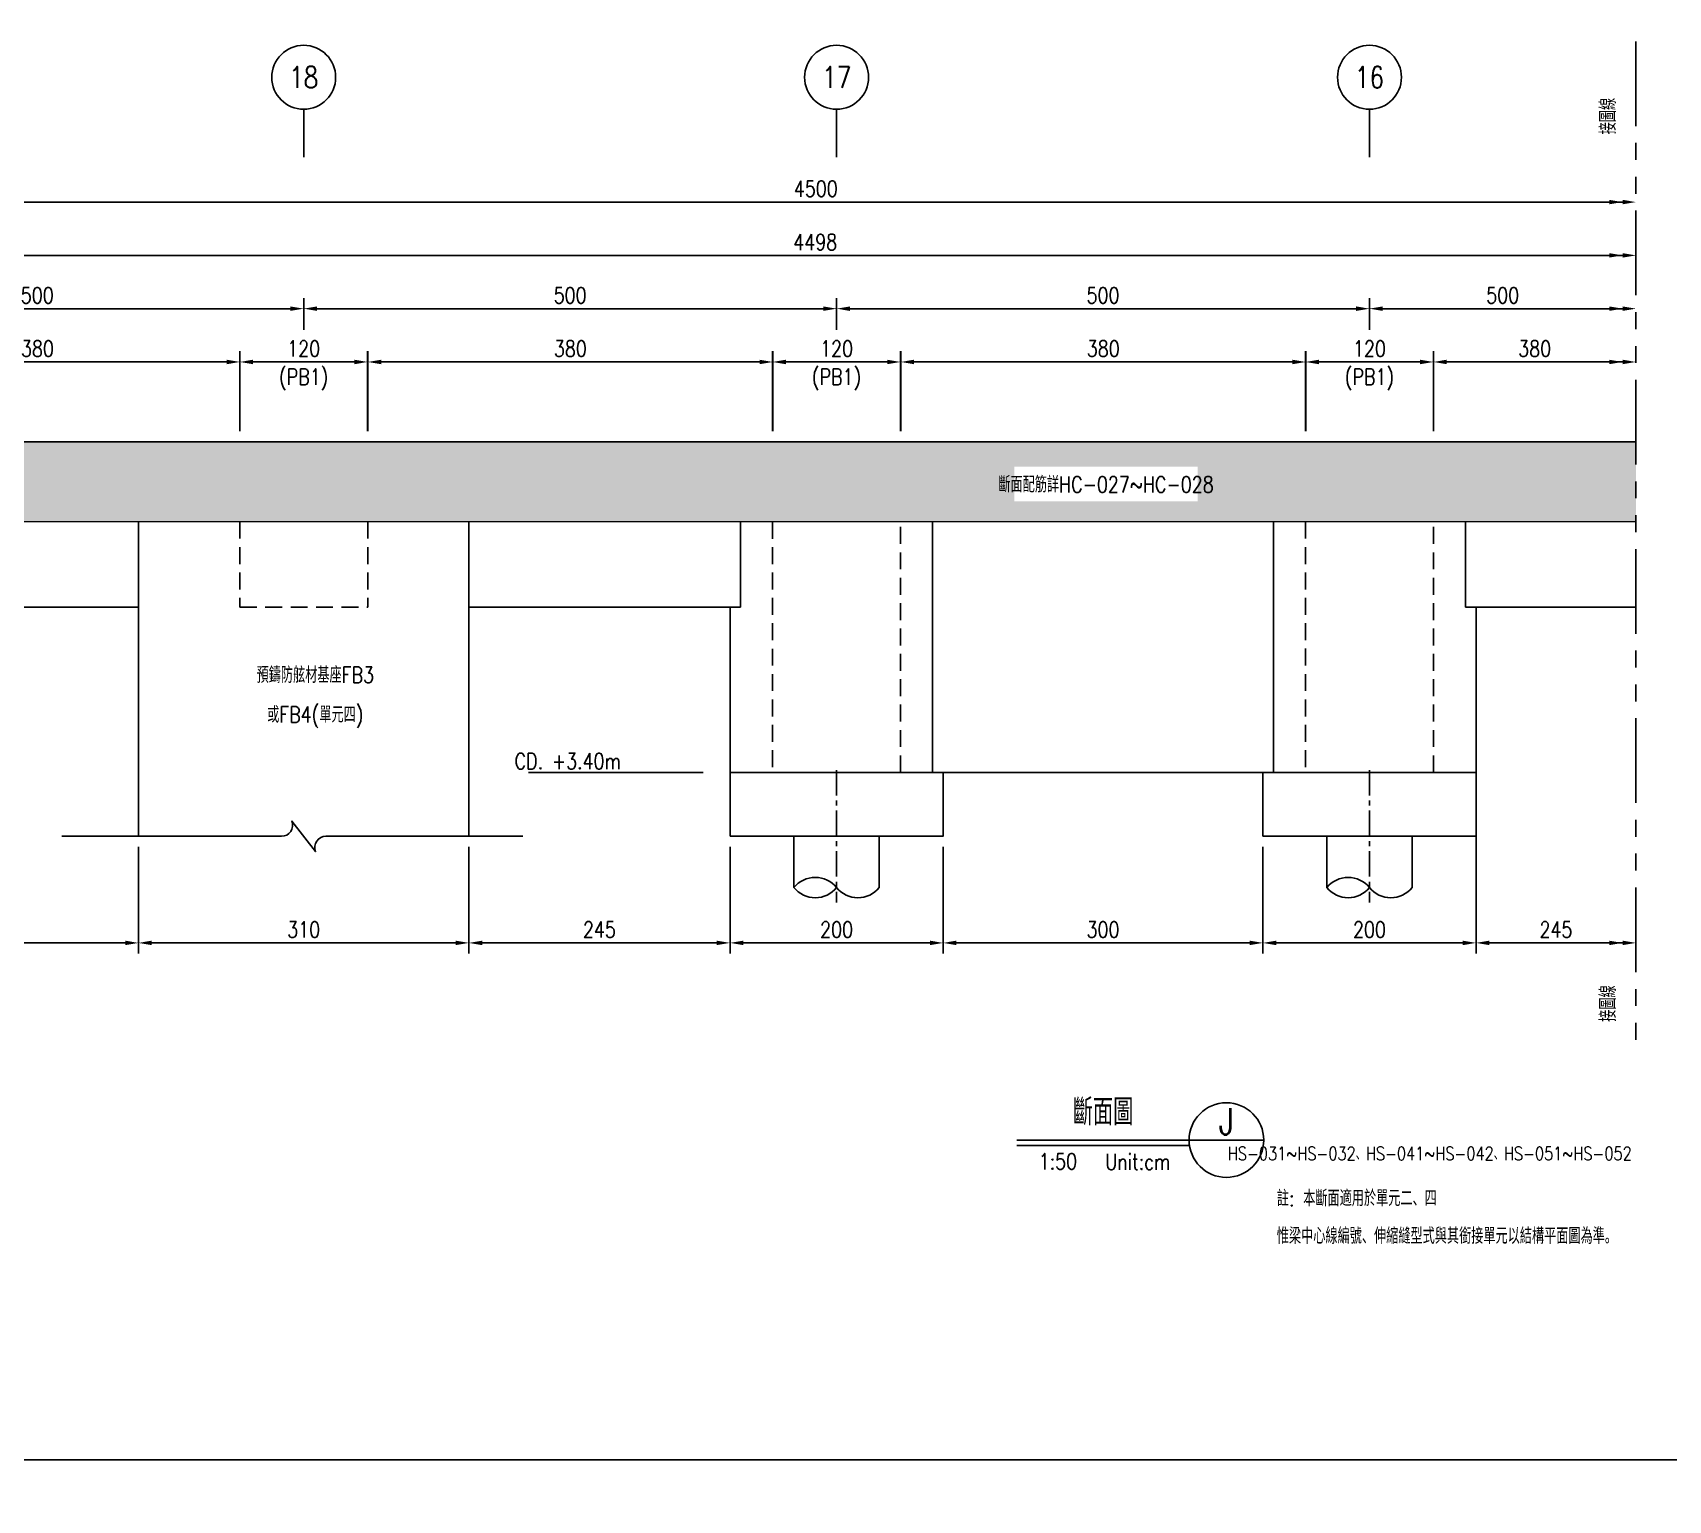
# Model space of a CAD drawing. Extents: x -791 to 13121, y -31587 to 2944.
# Drawn here: x 911 to 2445, y -13850 to -12474 of the extents above; entities that cross this region are included whole.
import ezdxf
from ezdxf import colors
from ezdxf.entities.mleader import LeaderData, LeaderLine
from ezdxf.enums import TextEntityAlignment as Align
from ezdxf.math import Vec2, Vec3

# ---------------------------------------------------------------- set-up
doc = ezdxf.new("R2010")
doc.units = 0
doc.header["$LTSCALE"] = 0.05
for name, pattern in [('CENTER', [50.8, 31.75, -6.35, 6.35, -6.35]), ('DASHED', [19.05, 12.7, -6.35]), ('PHANTOM', [63.5, 31.75, -6.35, 6.35, -6.35, 6.35, -6.35])]:
    doc.linetypes.add(name, pattern=pattern)
doc.layers.get('0').update_dxf_attribs({"linetype": 'CONTINUOUS'})
doc.layers.get('Defpoints').update_dxf_attribs({"linetype": 'CONTINUOUS'})
for name, color, linetype in [('HB_0', 7, 'CONTINUOUS'), ('HB_DIM', 1, 'CONTINUOUS'), ('HB_SYMBOLS', 7, 'CONTINUOUS'), ('HB_TXT_CTEXT', 2, 'CONTINUOUS'), ('底圖', 7, 'CONTINUOUS')]:
    doc.layers.add(name, color=color, linetype=linetype)
doc.styles.get("Standard").update_dxf_attribs({"font": 'ROMANS.shx', "width": 0.8, "bigfont": 'lchinap.shx'})
doc.dimstyles.new('50cm', dxfattribs={"dimscale": 5, "dimtxt": 3, "dimasz": 2.5, "dimexe": 2, "dimexo": 2, "dimgap": 1, "dimtad": 1, "dimdsep": 46, "dimtxsty": 'Standard', "dimcen": 0, "dimclrt": 2, "dimadec": 0, "dimazin": 0, "dimtfac": 1, "dimtix": 1, "dimtmove": 2, "dimatfit": 3, "dimfxl": 0, "dimtolj": 1, "dimtzin": 0, "dimarcsym": 0})

# ---------------------------------------------------------------- blocks, each defined once
blk = doc.blocks.new('CA')
at = {"layer": 'HB_SYMBOLS', "color": 3, "linetype": 'Continuous'}
blk.add_line((0, 0), (14, 0), dxfattribs=at)
at = {"layer": 'HB_SYMBOLS', "color": 4, "linetype": 'Continuous'}
blk.add_circle((7, 0), 7, dxfattribs=at)
at = {"layer": 'HB_SYMBOLS', "color": 3, "linetype": 'Continuous', "width": 0.8}
blk.add_attdef('A', text='', height=5, dxfattribs=at).set_placement((7, 3.5), align=Align.MIDDLE)
at = {"layer": 'HB_SYMBOLS', "color": 1, "linetype": 'Continuous', "width": 0.8}
blk.add_attdef('HB2002', text='', height=2.5, dxfattribs=at).set_placement((7, -2.5), align=Align.MIDDLE)
blk = doc.blocks.new('*D1580')
at = {"layer": 'Defpoints', "color": 0}
for p in [(0, 330), (-1999, 155), (0, 155)]:
    blk.add_point(p, dxfattribs=at)
at = {"layer": 'HB_DIM', "color": 0, "lineweight": -2}
for p, q in [((-1999, 165), (-1999, 340)), ((-1986.5, 330), (-12.5, 330))]:
    blk.add_line(p, q, dxfattribs=at)
at = {"layer": 'HB_DIM', "color": 0}
for points in [[(-1986.5, 332.1), (-1986.5, 327.9), (-1999, 330)], [(-12.5, 332.1), (-12.5, 327.9), (0, 330)]]:
    blk.add_solid(points, dxfattribs=at)
at = {"layer": 'HB_DIM', "color": 2, "insert": (-770, 342.5), "char_height": 15, "attachment_point": 5}
blk.add_mtext('\\A1;4498', dxfattribs=at)
blk = doc.blocks.new('*D1581')
at = {"layer": 'Defpoints', "color": 0}
for p in [(0, 380), (-2000, 155), (0, 155)]:
    blk.add_point(p, dxfattribs=at)
at = {"layer": 'HB_DIM', "color": 0, "lineweight": -2}
for p, q in [((-2000, 165), (-2000, 390)), ((-1987.5, 380), (-12.5, 380))]:
    blk.add_line(p, q, dxfattribs=at)
at = {"layer": 'HB_DIM', "color": 0}
for points in [[(-1987.5, 382.1), (-1987.5, 377.9), (-2000, 380)], [(-12.5, 382.1), (-12.5, 377.9), (0, 380)]]:
    blk.add_solid(points, dxfattribs=at)
at = {"layer": 'HB_DIM', "color": 2, "insert": (-769.5, 392.5), "char_height": 15, "attachment_point": 5}
blk.add_mtext('\\A1;4500', dxfattribs=at)
blk = doc.blocks.new('gr_t')
at = {"layer": 'HB_SYMBOLS', "color": 4, "linetype": 'Continuous'}
blk.add_line((0, -6), (0, -15), dxfattribs=at)
blk.add_circle((0, 0), 6, dxfattribs=at)
at = {"layer": 'HB_SYMBOLS', "color": 4, "linetype": 'Continuous', "width": 0.8}
blk.add_attdef('A', text='', height=4.5, dxfattribs=at).set_placement((0, 0), align=Align.MIDDLE)
blk = doc.blocks.new('預鑄樁帽2x2')
at = {"layer": 'HB_0'}
blk.add_lwpolyline([(-100, 0), (100, 0), (100, 60), (-100, 60)], close=True, dxfattribs=at)
blk = doc.blocks.new('*D1586')
at = {"layer": 'Defpoints', "color": 0}
for p in [(0, 230), (0, 230), (-190, 155)]:
    blk.add_point(p, dxfattribs=at)
at = {"layer": 'HB_DIM', "color": 0, "lineweight": -2}
for p, q in [((-190, 165), (-190, 240)), ((-177.5, 230), (-12.5, 230))]:
    blk.add_line(p, q, dxfattribs=at)
at = {"layer": 'HB_DIM', "color": 0}
for points in [[(-177.5, 232.1), (-177.5, 227.9), (-190, 230)], [(-12.5, 232.1), (-12.5, 227.9), (0, 230)]]:
    blk.add_solid(points, dxfattribs=at)
at = {"layer": 'HB_DIM', "color": 2, "insert": (-95, 242.5), "char_height": 15, "attachment_point": 5}
blk.add_mtext('\\A1;380', dxfattribs=at)
blk = doc.blocks.new('*D1587')
at = {"layer": 'Defpoints', "color": 0}
for p in [(-150, -60), (0, -315), (0, -315)]:
    blk.add_point(p, dxfattribs=at)
at = {"layer": 'HB_DIM', "color": 0, "lineweight": -2}
for p, q in [((-150, -70), (-150, -325)), ((-137.5, -315), (-12.5, -315))]:
    blk.add_line(p, q, dxfattribs=at)
at = {"layer": 'HB_DIM', "color": 0}
for points in [[(-137.5, -312.9), (-137.5, -317.1), (-150, -315)], [(-12.5, -312.9), (-12.5, -317.1), (0, -315)]]:
    blk.add_solid(points, dxfattribs=at)
at = {"layer": 'HB_DIM', "color": 2, "insert": (-75, -302.5), "char_height": 15, "attachment_point": 5}
blk.add_mtext('\\A1;245', dxfattribs=at)
blk = doc.blocks.new('_None')
blk = doc.blocks.new('*D1589')
at = {"layer": 'Defpoints', "color": 0}
for p in [(-1650, -60), (-1405, -215), (-1405, -315)]:
    blk.add_point(p, dxfattribs=at)
at = {"layer": 'HB_DIM', "color": 0, "lineweight": -2}
for p, q in [((-1650, -70), (-1650, -325)), ((-1405, -225), (-1405, -325)), ((-1637.5, -315), (-1417.5, -315))]:
    blk.add_line(p, q, dxfattribs=at)
at = {"layer": 'HB_DIM', "color": 0}
for points in [[(-1637.5, -312.9), (-1637.5, -317.1), (-1650, -315)], [(-1417.5, -312.9), (-1417.5, -317.1), (-1405, -315)]]:
    blk.add_solid(points, dxfattribs=at)
at = {"layer": 'HB_DIM', "color": 2, "insert": (-1527.5, -302.5), "char_height": 15, "attachment_point": 5}
blk.add_mtext('\\A1;245', dxfattribs=at)
blk = doc.blocks.new('*D1590')
at = {"layer": 'Defpoints', "color": 0}
for p in [(-1405, -215), (-1095, -215), (-1095, -315)]:
    blk.add_point(p, dxfattribs=at)
at = {"layer": 'HB_DIM', "color": 0, "lineweight": -2}
for p, q in [((-1405, -225), (-1405, -325)), ((-1095, -225), (-1095, -325)), ((-1392.5, -315), (-1107.5, -315))]:
    blk.add_line(p, q, dxfattribs=at)
at = {"layer": 'HB_DIM', "color": 0}
for points in [[(-1392.5, -312.9), (-1392.5, -317.1), (-1405, -315)], [(-1107.5, -312.9), (-1107.5, -317.1), (-1095, -315)]]:
    blk.add_solid(points, dxfattribs=at)
at = {"layer": 'HB_DIM', "color": 2, "insert": (-1250, -302.5), "char_height": 15, "attachment_point": 5}
blk.add_mtext('\\A1;310', dxfattribs=at)
blk = doc.blocks.new('*D1591')
at = {"layer": 'Defpoints', "color": 0}
for p in [(-1095, -215), (-850, -215), (-850, -315)]:
    blk.add_point(p, dxfattribs=at)
at = {"layer": 'HB_DIM', "color": 0, "lineweight": -2}
for p, q in [((-1095, -225), (-1095, -325)), ((-850, -225), (-850, -325)), ((-1082.5, -315), (-862.5, -315))]:
    blk.add_line(p, q, dxfattribs=at)
at = {"layer": 'HB_DIM', "color": 0}
for points in [[(-1082.5, -312.9), (-1082.5, -317.1), (-1095, -315)], [(-862.5, -312.9), (-862.5, -317.1), (-850, -315)]]:
    blk.add_solid(points, dxfattribs=at)
at = {"layer": 'HB_DIM', "color": 2, "insert": (-972.5, -302.5), "char_height": 15, "attachment_point": 5}
blk.add_mtext('\\A1;245', dxfattribs=at)
blk = doc.blocks.new('*D1592')
at = {"layer": 'Defpoints', "color": 0}
for p in [(-850, -215), (-650, -215), (-650, -315)]:
    blk.add_point(p, dxfattribs=at)
at = {"layer": 'HB_DIM', "color": 0, "lineweight": -2}
for p, q in [((-850, -225), (-850, -325)), ((-650, -225), (-650, -325)), ((-837.5, -315), (-662.5, -315))]:
    blk.add_line(p, q, dxfattribs=at)
at = {"layer": 'HB_DIM', "color": 0}
for points in [[(-837.5, -312.9), (-837.5, -317.1), (-850, -315)], [(-662.5, -312.9), (-662.5, -317.1), (-650, -315)]]:
    blk.add_solid(points, dxfattribs=at)
at = {"layer": 'HB_DIM', "color": 2, "insert": (-750, -302.5), "char_height": 15, "attachment_point": 5}
blk.add_mtext('\\A1;200', dxfattribs=at)
blk = doc.blocks.new('*D1593')
at = {"layer": 'Defpoints', "color": 0}
for p in [(-650, -215), (-350, -215), (-350, -315)]:
    blk.add_point(p, dxfattribs=at)
at = {"layer": 'HB_DIM', "color": 0, "lineweight": -2}
for p, q in [((-650, -225), (-650, -325)), ((-350, -225), (-350, -325)), ((-637.5, -315), (-362.5, -315))]:
    blk.add_line(p, q, dxfattribs=at)
at = {"layer": 'HB_DIM', "color": 0}
for points in [[(-637.5, -312.9), (-637.5, -317.1), (-650, -315)], [(-362.5, -312.9), (-362.5, -317.1), (-350, -315)]]:
    blk.add_solid(points, dxfattribs=at)
at = {"layer": 'HB_DIM', "color": 2, "insert": (-500, -302.5), "char_height": 15, "attachment_point": 5}
blk.add_mtext('\\A1;300', dxfattribs=at)
blk = doc.blocks.new('*D1594')
at = {"layer": 'Defpoints', "color": 0}
for p in [(-350, -215), (-150, -215), (-150, -315)]:
    blk.add_point(p, dxfattribs=at)
at = {"layer": 'HB_DIM', "color": 0, "lineweight": -2}
for p, q in [((-350, -225), (-350, -325)), ((-150, -225), (-150, -325)), ((-337.5, -315), (-162.5, -315))]:
    blk.add_line(p, q, dxfattribs=at)
at = {"layer": 'HB_DIM', "color": 0}
for points in [[(-337.5, -312.9), (-337.5, -317.1), (-350, -315)], [(-162.5, -312.9), (-162.5, -317.1), (-150, -315)]]:
    blk.add_solid(points, dxfattribs=at)
at = {"layer": 'HB_DIM', "color": 2, "insert": (-250, -302.5), "char_height": 15, "attachment_point": 5}
blk.add_mtext('\\A1;200', dxfattribs=at)
blk = doc.blocks.new('*D1595')
at = {"layer": 'Defpoints', "color": 0}
for p in [(-1309.8, 230), (-1689.8, 155), (-1309.8, 155)]:
    blk.add_point(p, dxfattribs=at)
at = {"layer": 'HB_DIM', "color": 0, "lineweight": -2}
for p, q in [((-1689.8, 165), (-1689.8, 240)), ((-1309.8, 165), (-1309.8, 240)), ((-1677.3, 230), (-1322.3, 230))]:
    blk.add_line(p, q, dxfattribs=at)
at = {"layer": 'HB_DIM', "color": 0}
for points in [[(-1677.3, 232.1), (-1677.3, 227.9), (-1689.8, 230)], [(-1322.3, 232.1), (-1322.3, 227.9), (-1309.8, 230)]]:
    blk.add_solid(points, dxfattribs=at)
at = {"layer": 'HB_DIM', "color": 2, "insert": (-1499.8, 242.5), "char_height": 15, "attachment_point": 5}
blk.add_mtext('\\A1;380', dxfattribs=at)
blk = doc.blocks.new('*D1596')
at = {"layer": 'Defpoints', "color": 0}
for p in [(-809.8, 230), (-1189.8, 155), (-809.8, 155)]:
    blk.add_point(p, dxfattribs=at)
at = {"layer": 'HB_DIM', "color": 0, "lineweight": -2}
for p, q in [((-1189.8, 165), (-1189.8, 240)), ((-809.8, 165), (-809.8, 240)), ((-1177.3, 230), (-822.3, 230))]:
    blk.add_line(p, q, dxfattribs=at)
at = {"layer": 'HB_DIM', "color": 0}
for points in [[(-1177.3, 232.1), (-1177.3, 227.9), (-1189.8, 230)], [(-822.3, 232.1), (-822.3, 227.9), (-809.8, 230)]]:
    blk.add_solid(points, dxfattribs=at)
at = {"layer": 'HB_DIM', "color": 2, "insert": (-999.8, 242.5), "char_height": 15, "attachment_point": 5}
blk.add_mtext('\\A1;380', dxfattribs=at)
blk = doc.blocks.new('*D1597')
at = {"layer": 'Defpoints', "color": 0}
for p in [(-309.8, 230), (-689.8, 155), (-309.8, 155)]:
    blk.add_point(p, dxfattribs=at)
at = {"layer": 'HB_DIM', "color": 0, "lineweight": -2}
for p, q in [((-689.8, 165), (-689.8, 240)), ((-309.8, 165), (-309.8, 240)), ((-677.3, 230), (-322.3, 230))]:
    blk.add_line(p, q, dxfattribs=at)
at = {"layer": 'HB_DIM', "color": 0}
for points in [[(-677.3, 232.1), (-677.3, 227.9), (-689.8, 230)], [(-322.3, 232.1), (-322.3, 227.9), (-309.8, 230)]]:
    blk.add_solid(points, dxfattribs=at)
at = {"layer": 'HB_DIM', "color": 2, "insert": (-499.8, 242.5), "char_height": 15, "attachment_point": 5}
blk.add_mtext('\\A1;380', dxfattribs=at)
blk = doc.blocks.new('80cm直樁')
at = {"layer": 'HB_0', "linetype": 'Continuous'}
for p, q in [((-40, -48.1), (-40, 0)), ((40, -48.1), (40, 0))]:
    blk.add_line(p, q, dxfattribs=at)
for points in [[(-40, -48.1, -0.48), (0, -48.1, 0.48), (40, -48.1, 0.48)], [(-40, -48.1, 0.48), (0, -48.1, 0.48)]]:
    blk.add_lwpolyline(points, format="xyb", dxfattribs=at)
at = {"layer": 'HB_DIM', "color": 1, "linetype": 'CENTER', "ltscale": 15}
blk.add_line((0, 62.2), (0, -62.2), dxfattribs=at)
blk = doc.blocks.new('*D1599')
at = {"layer": 'Defpoints', "color": 0}
for p in [(-750, 280), (-750, 250), (-250, 250)]:
    blk.add_point(p, dxfattribs=at)
at = {"layer": 'HB_DIM', "color": 0, "lineweight": -2}
for p, q in [((-750, 260), (-750, 290)), ((-262.5, 280), (-737.5, 280)), ((-250, 260), (-250, 290))]:
    blk.add_line(p, q, dxfattribs=at)
at = {"layer": 'HB_DIM', "color": 0}
for points in [[(-737.5, 282.1), (-737.5, 277.9), (-750, 280)], [(-262.5, 282.1), (-262.5, 277.9), (-250, 280)]]:
    blk.add_solid(points, dxfattribs=at)
at = {"layer": 'HB_DIM', "color": 2, "insert": (-500, 292.5), "char_height": 15, "attachment_point": 5}
blk.add_mtext('\\A1;500', dxfattribs=at)
blk = doc.blocks.new('*D1600')
at = {"layer": 'Defpoints', "color": 0}
for p in [(-1250, 280), (-1250, 250), (-750, 250)]:
    blk.add_point(p, dxfattribs=at)
at = {"layer": 'HB_DIM', "color": 0, "lineweight": -2}
for p, q in [((-1250, 260), (-1250, 290)), ((-762.5, 280), (-1237.5, 280)), ((-750, 260), (-750, 290))]:
    blk.add_line(p, q, dxfattribs=at)
at = {"layer": 'HB_DIM', "color": 0}
for points in [[(-1237.5, 282.1), (-1237.5, 277.9), (-1250, 280)], [(-762.5, 282.1), (-762.5, 277.9), (-750, 280)]]:
    blk.add_solid(points, dxfattribs=at)
at = {"layer": 'HB_DIM', "color": 2, "insert": (-1000, 292.5), "char_height": 15, "attachment_point": 5}
blk.add_mtext('\\A1;500', dxfattribs=at)
blk = doc.blocks.new('*D1601')
at = {"layer": 'Defpoints', "color": 0}
for p in [(-1750, 280), (-1750, 250), (-1250, 250)]:
    blk.add_point(p, dxfattribs=at)
at = {"layer": 'HB_DIM', "color": 0, "lineweight": -2}
for p, q in [((-1750, 260), (-1750, 290)), ((-1262.5, 280), (-1737.5, 280)), ((-1250, 260), (-1250, 290))]:
    blk.add_line(p, q, dxfattribs=at)
at = {"layer": 'HB_DIM', "color": 0}
for points in [[(-1737.5, 282.1), (-1737.5, 277.9), (-1750, 280)], [(-1262.5, 282.1), (-1262.5, 277.9), (-1250, 280)]]:
    blk.add_solid(points, dxfattribs=at)
at = {"layer": 'HB_DIM', "color": 2, "insert": (-1500, 292.5), "char_height": 15, "attachment_point": 5}
blk.add_mtext('\\A1;500', dxfattribs=at)
blk = doc.blocks.new('*D1602')
at = {"layer": 'Defpoints', "color": 0}
for p in [(0, 280), (0, 280), (-250, 250)]:
    blk.add_point(p, dxfattribs=at)
at = {"layer": 'HB_DIM', "color": 0, "lineweight": -2}
for p, q in [((-250, 260), (-250, 290)), ((-237.5, 280), (-12.5, 280))]:
    blk.add_line(p, q, dxfattribs=at)
at = {"layer": 'HB_DIM', "color": 0}
for points in [[(-237.5, 282.1), (-237.5, 277.9), (-250, 280)], [(-12.5, 282.1), (-12.5, 277.9), (0, 280)]]:
    blk.add_solid(points, dxfattribs=at)
at = {"layer": 'HB_DIM', "color": 2, "insert": (-125, 292.5), "char_height": 15, "attachment_point": 5}
blk.add_mtext('\\A1;500', dxfattribs=at)
blk = doc.blocks.new('*D1604')
at = {"layer": 'Defpoints', "color": 0}
for p in [(-1310, 230), (-1310, 155), (-1190, 155)]:
    blk.add_point(p, dxfattribs=at)
at = {"layer": 'HB_DIM', "color": 0, "lineweight": -2}
for p, q in [((-1310, 165), (-1310, 240)), ((-1190, 165), (-1190, 240)), ((-1202.5, 230), (-1297.5, 230))]:
    blk.add_line(p, q, dxfattribs=at)
at = {"layer": 'HB_DIM', "color": 0}
for points in [[(-1297.5, 232.1), (-1297.5, 227.9), (-1310, 230)], [(-1202.5, 232.1), (-1202.5, 227.9), (-1190, 230)]]:
    blk.add_solid(points, dxfattribs=at)
at = {"layer": 'HB_DIM', "color": 2, "char_height": 15, "attachment_point": 5}
for s, insert in [('\\A1;120', (-1250, 242.5)), ('\\A1;(PB1)', (-1250, 213.6))]:
    blk.add_mtext(s, dxfattribs=dict(at, insert=insert))
blk = doc.blocks.new('*D1605')
at = {"layer": 'Defpoints', "color": 0}
for p in [(-810, 230), (-810, 155), (-690, 155)]:
    blk.add_point(p, dxfattribs=at)
at = {"layer": 'HB_DIM', "color": 0, "lineweight": -2}
for p, q in [((-810, 165), (-810, 240)), ((-690, 165), (-690, 240)), ((-702.5, 230), (-797.5, 230))]:
    blk.add_line(p, q, dxfattribs=at)
at = {"layer": 'HB_DIM', "color": 0}
for points in [[(-797.5, 232.1), (-797.5, 227.9), (-810, 230)], [(-702.5, 232.1), (-702.5, 227.9), (-690, 230)]]:
    blk.add_solid(points, dxfattribs=at)
at = {"layer": 'HB_DIM', "color": 2, "char_height": 15, "attachment_point": 5}
for s, insert in [('\\A1;120', (-750, 242.5)), ('\\A1;(PB1)', (-750, 213.6))]:
    blk.add_mtext(s, dxfattribs=dict(at, insert=insert))
blk = doc.blocks.new('*D1606')
at = {"layer": 'Defpoints', "color": 0}
for p in [(-310, 230), (-310, 155), (-190, 155)]:
    blk.add_point(p, dxfattribs=at)
at = {"layer": 'HB_DIM', "color": 0, "lineweight": -2}
for p, q in [((-310, 165), (-310, 240)), ((-190, 165), (-190, 240)), ((-202.5, 230), (-297.5, 230))]:
    blk.add_line(p, q, dxfattribs=at)
at = {"layer": 'HB_DIM', "color": 0}
for points in [[(-297.5, 232.1), (-297.5, 227.9), (-310, 230)], [(-202.5, 232.1), (-202.5, 227.9), (-190, 230)]]:
    blk.add_solid(points, dxfattribs=at)
at = {"layer": 'HB_DIM', "color": 2, "char_height": 15, "attachment_point": 5}
for s, insert in [('\\A1;120', (-250, 242.5)), ('\\A1;(PB1)', (-250, 213.6))]:
    blk.add_mtext(s, dxfattribs=dict(at, insert=insert))
blk = doc.blocks.new('斷面圖J左')
at = {"layer": 'HB_TXT_CTEXT'}
h = blk.add_hatch(dxfattribs=at)
h.set_pattern_fill('AR-CONC', color=1, scale=0.3)
h.set_pattern_definition([(50, (1000, 0), (54.6554, -4.7817), [5.715, -62.865]), (355, (1000, 0), (-10.573, 57.3171), [4.572, -50.2922]), (100.4514, (1004.555, -0.4), (44.0824, 52.5353), [4.857, -53.4271]), (46.1842, (1000, 15.24), (81.3237, -12.6127), [8.5725, -94.2975]), (96.6356, (1006.78, 14.19), (71.2212, 74.2278), [7.2855, -80.1407]), (351.184, (1000, 15.24), (71.2212, 74.2278), [6.858, -75.438]), (21, (1007.62, 11.43), (45.4843, -30.67956), [5.715, -62.865]), (326, (1007.62, 11.43), (18.5406, 55.2564), [4.572, -50.292]), (71.4514, (1011.41, 8.873), (64.0249, 24.5768), [4.857, -53.427]), (37.5, (1000, 0), (0.92658, 25.36651), [0, -49.6824, 0, -51.054, 0, -50.4825]), (7.5, (1000, 0), (20.0459, 30.05417), [0, -29.1084, 0, -48.5394, 0, -19.2405]), (327.5, (983.007, 0), (40.67718, -1.71862), [0, -19.05, 0, -59.436, 0, -78.867]), (317.5, (975.387, 0), (44.43875, 7.62795), [0, -24.765, 0, -39.4716, 0, -56.007])])
h.paths.add_polyline_path([(0, 155), (-1999, 155), (-1999, 80), (0, 80.19)])
h.paths.add_polyline_path([(-583.155, 99.369), (-411.267, 99.369), (-411.267, 131.712), (-583.155, 131.712)], flags=16)
at = {"layer": 'HB_0', "color": 252, "linetype": 'DASHED', "ltscale": 25}
for p, q in [((-1309.841, 80.139), (-1309.841, 0)), ((-1189.841, 80.146), (-1189.841, 0)), ((-1309.841, 0), (-1189.841, 0))]:
    blk.add_line(p, q, dxfattribs=at)
at = {"layer": 'HB_0'}
for p, q in [((-840, 0), (-840, 80.073)), ((-160, 0), (-160, 80.117)), ((-650, -155), (-350, -155))]:
    blk.add_line(p, q, dxfattribs=at)
at = {"layer": 'HB_0', "color": 4}
blk.add_lwpolyline([(0, 155), (-1999, 155), (-1999, 80), (0, 80.19)], dxfattribs=at)
at = {"layer": 'HB_0'}
for points in [[(-1405, 0), (-1999, 0), (-1999, 119)], [(-1405, -215), (-1405, 80.038)], [(-1095, 80.057), (-1095, -215)], [(-660, 80.085), (-660, -155), (-850, -155), (-850, 0)], [(-340, 80.105), (-340, -155), (-150, -155), (-150, 0)], [(-840, 0), (-1095, 0)], [(0, 0), (-160, 0)]]:
    blk.add_lwpolyline(points, dxfattribs=at)
at = {"layer": 'HB_0', "color": 252, "linetype": 'DASHED', "ltscale": 25}
for points in [[(-810, 80.075), (-810, -155), (-690, -155), (-690, 80.083)], [(-310, 80.107), (-310, -155), (-190, -155), (-190, 80.115)]]:
    blk.add_lwpolyline(points, dxfattribs=at)
at = {"layer": 'HB_DIM', "color": 4, "linetype": 'PHANTOM', "ltscale": 50}
blk.add_line((0, 530.718), (0, -420.709), dxfattribs=at)
at = {"layer": 'HB_DIM', "linetype": 'Continuous'}
blk.add_lwpolyline([(-1044.538, -215), (-1229.166, -215, 0.52947275), (-1238.886, -229.302), (-1261.114, -200.698, -0.53281519), (-1270.834, -215), (-1476.979, -215)], format="xyb", dxfattribs=at)
at = {"layer": 'HB_0'}
for name, p in [('80cm直樁', (-750, -215)), ('80cm直樁', (-250, -215)), ('預鑄樁帽2x2', (-750, -215)), ('預鑄樁帽2x2', (-250, -215))]:
    blk.add_blockref(name, p, dxfattribs=at)
at = {"layer": '底圖'}
ref = blk.add_blockref('gr_t', (-1250, 497.059), dxfattribs=dict(at, xscale=5, yscale=5, zscale=5))
ref.add_attrib('A', '18', dxfattribs={"layer": 'HB_SYMBOLS', "color": 4, "linetype": 'Continuous', "height": 20, "width": 0.8}).set_placement((-1250, 497.059), align=Align.MIDDLE)
ref = blk.add_blockref('gr_t', (-750, 497.059), dxfattribs=dict(at, xscale=5, yscale=5, zscale=5))
ref.add_attrib('A', '17', dxfattribs={"layer": 'HB_SYMBOLS', "color": 4, "linetype": 'Continuous', "height": 20, "width": 0.8}).set_placement((-750, 497.059), align=Align.MIDDLE)
ref = blk.add_blockref('gr_t', (-250, 497.059), dxfattribs=dict(at, xscale=5, yscale=5, zscale=5))
ref.add_attrib('A', '16', dxfattribs={"layer": 'HB_SYMBOLS', "color": 4, "linetype": 'Continuous', "height": 20, "width": 0.8}).set_placement((-250, 497.059), align=Align.MIDDLE)
at = {"color": 2, "width": 0.8}
blk.add_text('斷面配筋詳HC-027~HC-028', height=15, dxfattribs=at).set_placement((-497.211, 115.072), align=Align.MIDDLE_CENTER)
at = {"layer": 'HB_0', "color": 2, "linetype": 'Continuous', "width": 0.8}
for s, p in [('預鑄防舷材基座FB3', (-1239.111, -62.776)), ('或FB4(單元四)', (-1239.111, -101.939))]:
    blk.add_text(s, height=15, dxfattribs=at).set_placement(p, align=Align.MIDDLE)
at = {"layer": 'HB_TXT_CTEXT', "linetype": 'Continuous', "width": 0.8}
for p in [(-27.038, 460.652, 0), (-27.038, -371.904, 0)]:
    blk.add_text('接圖線', height=15, rotation=90, dxfattribs=at).set_placement(p, align=Align.MIDDLE)
at = {"layer": 'HB_DIM'}
for base, p1, text, picture, middle in [((0, 380), (-2000, 155), '4500', '*D1581', (-769.52, 392.5)), ((0, 330), (-1999, 155), '4498', '*D1580', (-770.02, 342.5))]:
    dim = blk.add_linear_dim(base=base, p1=p1, p2=(0, 155), text=text, dimstyle='50cm', override={"dimse2": 1}, dxfattribs=at)
    dim.commit()
    dim.dimension.update_dxf_attribs({"geometry": picture, "text_midpoint": middle, "dimtype": 160})
for base, p1, p2, picture, middle in [((-1750, 280), (-1250, 250), (-1750, 250), '*D1601', (-1500, 292.5)), ((-1250, 280), (-750, 250), (-1250, 250), '*D1600', (-1000, 292.5)), ((-750, 280), (-250, 250), (-750, 250), '*D1599', (-500, 292.5)), ((-1309.841, 230), (-1689.841, 155), (-1309.841, 155), '*D1595', (-1499.841, 242.5)), ((-809.841, 230), (-1189.841, 155), (-809.841, 155), '*D1596', (-999.841, 242.5)), ((-309.841, 230), (-689.841, 155), (-309.841, 155), '*D1597', (-499.841, 242.5)), ((-1405, -315), (-1650, -60), (-1405, -215), '*D1589', (-1527.5, -302.5)), ((-1095, -315), (-1405, -215), (-1095, -215), '*D1590', (-1250, -302.5)), ((-850, -315), (-1095, -215), (-850, -215), '*D1591', (-972.5, -302.5)), ((-650, -315), (-850, -215), (-650, -215), '*D1592', (-750, -302.5)), ((-350, -315), (-650, -215), (-350, -215), '*D1593', (-500, -302.5)), ((-150, -315), (-350, -215), (-150, -215), '*D1594', (-250, -302.5))]:
    dim = blk.add_linear_dim(base=base, p1=p1, p2=p2, dimstyle='50cm', dxfattribs=at)
    dim.commit()
    dim.dimension.update_dxf_attribs({"geometry": picture, "text_midpoint": middle})
for base, p1, p2, text, picture, middle in [((0, 280), (-250, 250), (0, 280), '500', '*D1602', (-125, 292.5)), ((0, 230.004), (-190, 155.004), (0, 230.004), '380', '*D1586', (-95, 242.504))]:
    dim = blk.add_linear_dim(base=base, p1=p1, p2=p2, text=text, dimstyle='50cm', dxfattribs=at)
    dim.commit()
    dim.dimension.update_dxf_attribs({"geometry": picture, "text_midpoint": middle})
for base, p1, p2, picture, middle in [((-1310, 230), (-1190, 155), (-1310, 155), '*D1604', (-1250, 230)), ((-810, 230), (-690, 155), (-810, 155), '*D1605', (-750, 230)), ((-310, 230), (-190, 155), (-310, 155), '*D1606', (-250, 230))]:
    dim = blk.add_linear_dim(base=base, p1=p1, p2=p2, angle=180, text='<>\\X(PB1)', dimstyle='50cm', dxfattribs=at)
    dim.commit()
    dim.dimension.update_dxf_attribs({"geometry": picture, "text_midpoint": middle})
dim = blk.add_linear_dim(base=(0.026, -315), p1=(-150, -59.996), p2=(0.026, -315), text='245', dimstyle='50cm', override={"dimse2": 1}, dxfattribs=at)
dim.commit()
dim.dimension.update_dxf_attribs({"geometry": '*D1587', "text_midpoint": (-74.987, -302.5)})
for points in [[(-12.486, 380.004), (-55.491, 380.004)], [(-12.486, 330.004), (-55.491, 330.004)], [(-12.439, 280.004), (-55.445, 280.004)], [(-12.486, 230.004), (-55.491, 230.004)], [(-12.474, -315), (-55.48, -315)]]:
    blk.add_leader(points, dimstyle='50cm', override={"dimse2": 1}, dxfattribs=at)
ml = blk.add_multileader_mtext('Standard', dxfattribs=at)
ml.set_content('CD. +3.40m', color=2)
ml.set_leader_properties(color=1)
ml.set_arrow_properties(name='NONE')
ml.build(insert=Vec2(0, 0))
ml.multileader.update_dxf_attribs({"text_left_attachment_type": 5, "text_right_attachment_type": 5, "dogleg_length": 3, "arrow_head_size": 12.5, "scale": 5})
ctx = ml.context
ctx.base_point, ctx.scale, ctx.char_height, ctx.arrow_head_size, ctx.landing_gap_size, ctx.plane_origin = Vec3(-1077.029, -155), 5, 15, 12.5, 15, Vec3(-687.59, -150)
ctx.left_attachment, ctx.right_attachment, ctx.text_align_type = 5, 5, 2
notes = []
notes.append((ctx, [(0, (1, 1, 0), (-922.315, -155), (-1, 0), 15, [(0, [(-875.254, -155)], 0, [])])]))
ctx.mtext.insert, ctx.mtext.alignment, ctx.mtext.flow_direction = Vec3(-952.315, -137), 3, 5
for ctx, leaders in notes:
    for number, flags, end, landing, length, lines in leaders:
        leader = LeaderData()
        leader.index, (leader.has_last_leader_line, leader.has_dogleg_vector, leader.attachment_direction) = number, flags
        leader.last_leader_point, leader.dogleg_vector, leader.dogleg_length = Vec3(end), Vec3(landing), length
        for number, points, colour, breaks in lines:
            line = LeaderLine()
            line.index, line.vertices, line.color, line.breaks = number, Vec3.list(points), colors.encode_raw_color(colour), breaks
            leader.lines.append(line)
        ctx.leaders.append(leader)

msp = doc.modelspace()

# ---------------------------------------------------------------- linework, layer by layer
at = {"layer": 'Defpoints', "color": 217}
for points in [[(3945, -13367.5), (2947.5, -13367.5), (2947.5, -13812.5), (0, -13812.5), (0, -11050), (3945, -11050)], [(3945, -16130), (2947.5, -16130), (2947.5, -16575), (0, -16575), (0, -13812.5), (3945, -13812.5)]]:
    msp.add_lwpolyline(points, close=True, dxfattribs=at)
at = {"layer": 'HB_TXT_CTEXT', "color": 3, "linetype": 'Continuous'}
msp.add_line((1834.241, -13512.5), (1995.759, -13512.5), dxfattribs=at)
at = {"layer": 'HB_TXT_CTEXT', "color": 1, "linetype": 'Continuous'}
msp.add_line((1834.241, -13517.5), (1996.118, -13517.5), dxfattribs=at)

# ---------------------------------------------------------------- block references
at = {"layer": 'HB_0', "color": 4}
msp.add_blockref('斷面圖J左', (2415, -13012.5), dxfattribs=at)
at = {"layer": 'HB_TXT_CTEXT', "linetype": 'Continuous'}
ref = msp.add_blockref('CA', (1995.759, -13512.5), dxfattribs=dict(at, xscale=4.99999875465619, yscale=4.99999875465619, zscale=4.99999875465619))
ref.add_attrib('HB2002', 'HS-031~HS-032、HS-041~HS-042、HS-051~HS-052', dxfattribs={"layer": 'HB_SYMBOLS', "color": 1, "linetype": 'Continuous', "height": 12.5, "width": 0.8}).set_placement((2221.605, -13525), align=Align.MIDDLE)
ref.add_attrib('A', 'J', dxfattribs={"layer": 'HB_SYMBOLS', "color": 3, "linetype": 'Continuous', "height": 25, "width": 0.8}).set_placement((2030.759, -13495), align=Align.MIDDLE)

# ---------------------------------------------------------------- texts
at = {"layer": 'HB_0', "color": 2, "linetype": 'Continuous', "width": 0.8}
for s, p in [('1:50', (1872.618, -13532.5)), ('Unit:cm', (1947.672, -13532.5))]:
    msp.add_text(s, height=15, dxfattribs=at).set_placement(p, align=Align.MIDDLE)
for s, p in [('註: 本斷面適用於單元二、四', (2078.066, -13567.028)), ('惟梁中心線編號、伸縮縫型式與其銜接單元以結構平面圖為準。', (2078.066, -13602.359))]:
    msp.add_text(s, height=15, dxfattribs=at).set_placement(p, align=Align.MIDDLE_LEFT)
at = {"layer": 'HB_TXT_CTEXT', "color": 3, "linetype": 'Continuous', "width": 0.8}
msp.add_text('斷面圖', height=25.0001, dxfattribs=at).set_placement((1915, -13485), align=Align.MIDDLE)

doc.saveas('drawing.dxf')
